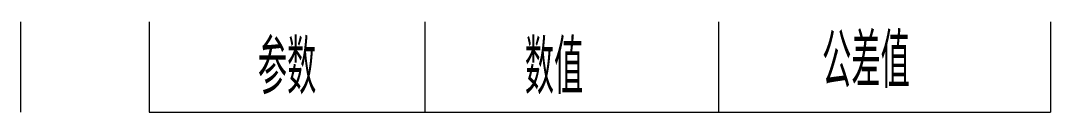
# Model space of a CAD drawing. Header units: millimetres. Extents: x 2219.6 to 2276.6, y 282.9 to 287.9.
import ezdxf
from ezdxf.enums import TextEntityAlignment as Align

# ---------------------------------------------------------------- set-up
doc = ezdxf.new("R2010")
doc.units = ezdxf.units.MM
doc.layers.get('0').update_dxf_attribs({"linetype": 'CONTINUOUS', "lineweight": 30})
doc.styles.add('工程字', font='geniso.shx', dxfattribs={"width": 0.8, "height": 3, "bigfont": 'gbcbig.shx'})

msp = doc.modelspace()

# ---------------------------------------------------------------- linework, layer by layer
at = {"color": 3}
for p, q in [((2219.608, 287.892), (2219.608, 282.892)), ((2226.736, 287.892), (2226.736, 282.892)), ((2241.992, 287.892), (2241.992, 282.892)), ((2258.248, 287.892), (2258.248, 282.892)), ((2276.632, 287.892), (2276.632, 282.892)), ((2226.736, 282.892), (2276.632, 282.892))]:
    msp.add_line(p, q, dxfattribs=at)

# ---------------------------------------------------------------- texts
at = {"color": 3, "style": '工程字', "width": 0.75}
for tag, p in [('公差值', (2266.42, 285.737)), ('参数', (2234.364, 285.392)), ('数值', (2249.147, 285.392))]:
    msp.add_attdef(tag, text='', height=3, dxfattribs=at).set_placement(p, align=Align.MIDDLE_CENTER)

doc.saveas('drawing.dxf')
